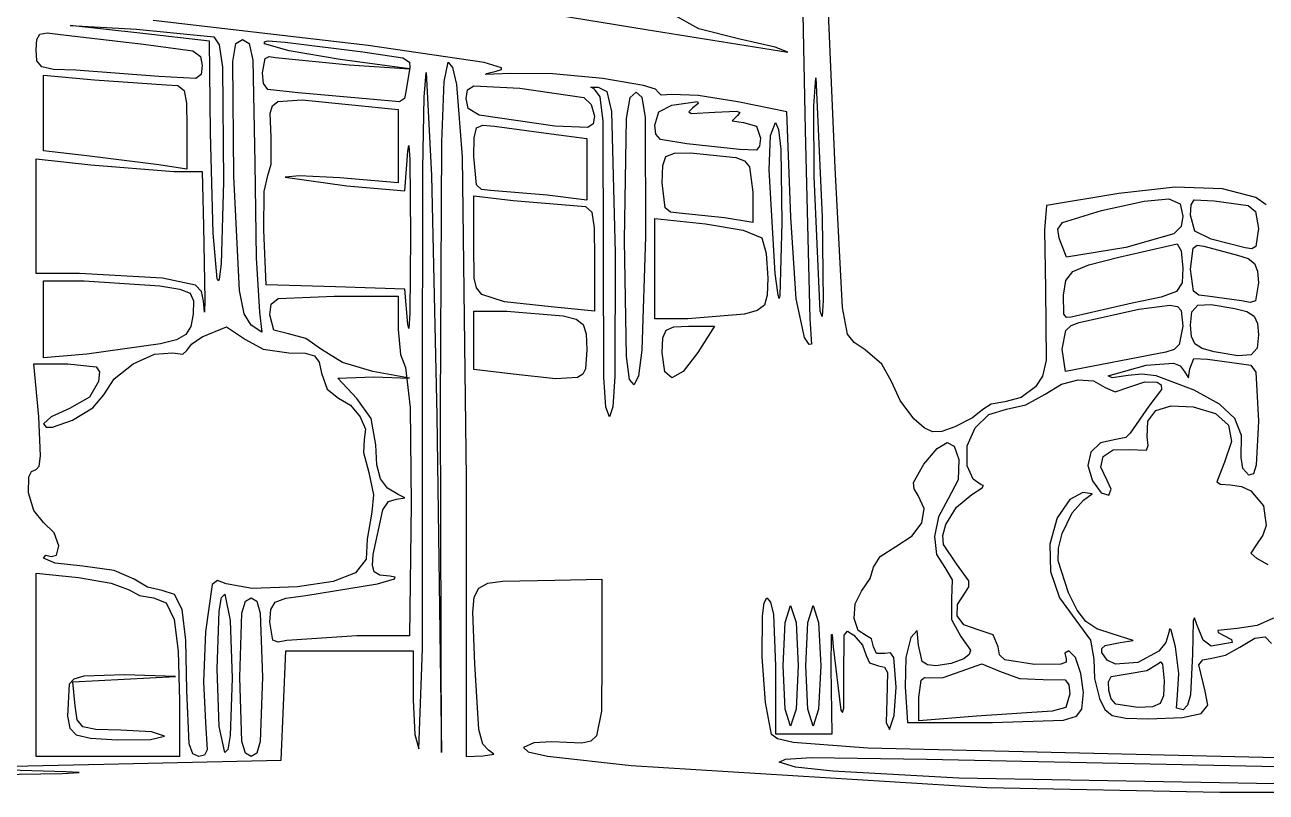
# Model space of a CAD drawing. Extents: x 1 to 276, y 11 to 133.
# Drawn here: x 171.3 to 229.3, y 14.9 to 50.8 of the extents above; entities that cross this region are included whole.
import ezdxf

# ---------------------------------------------------------------- set-up
doc = ezdxf.new("R2010")
doc.units = 0

msp = doc.modelspace()

# ---------------------------------------------------------------- linework, layer by layer
at = {"layer": 'Layer 1'}
for p, q in [((209.169132, 44.097266), (207.831045, 74.965341)), ((207.395011, 64.208214), (207.76825, 45.861156)), ((185.757373, 52.969985), (200.325693, 50.566862)), ((202.784258, 50.597564), (201.564208, 51.279826)), ((176.653583, 50.387651), (173.390387, 50.754187)), ((173.390387, 50.754187), (176.501536, 50.580267)), ((176.501536, 50.580267), (180.117511, 50.212673)), ((187.325118, 49.816856), (177.270945, 50.977143)), ((200.325693, 50.566862), (206.956155, 49.499708)), ((204.71531, 50.105075), (202.784258, 50.597564)), ((171.802886, 49.604483), (171.833997, 50.099784)), ((171.833997, 50.099784), (171.981392, 50.350609)), ((171.981392, 50.350609), (172.326166, 50.407759)), ((172.326166, 50.407759), (172.949414, 50.322034)), ((172.949414, 50.322034), (176.829972, 49.881061)), ((179.91678, 50.021114), (176.653583, 50.387651)), ((179.958055, 45.736273), (179.91678, 50.021114)), ((180.117511, 50.212673), (180.369532, 49.849113)), ((181.147893, 49.907216), (181.453834, 50.094492)), ((181.453834, 50.094492), (181.761241, 49.912403)), ((182.477077, 49.99077), (182.654073, 50.038709)), ((182.487473, 49.893056), (182.477077, 49.99077)), ((182.654073, 50.038709), (183.44456, 49.974547)), ((183.44456, 49.974547), (187.078879, 49.524403)), ((206.362386, 49.741934), (204.71531, 50.105075)), ((171.845666, 49.091996), (171.802886, 49.604483)), ((176.829972, 49.881061), (179.132687, 49.561268)), ((179.132687, 49.561268), (179.487697, 49.300631)), ((180.369532, 49.849113), (180.515488, 48.798562)), ((180.997295, 49.063278), (181.147893, 49.907216)), ((181.761241, 49.912403), (181.93639, 49.127528)), ((183.638588, 49.556902), (182.487473, 49.893056)), ((186.015253, 49.163864), (183.638588, 49.556902)), ((187.078879, 49.524403), (188.944501, 49.232038)), ((192.747977, 49.011287), (187.325118, 49.816856)), ((206.956155, 49.499708), (206.362386, 49.741934)), ((172.071306, 48.812673), (171.845666, 49.091996)), ((172.625757, 48.691571), (172.071306, 48.812673)), ((179.487697, 49.300631), (179.564002, 48.880583)), ((179.564002, 48.880583), (179.517424, 48.461698)), ((180.515488, 48.798562), (180.568714, 43.442157)), ((181.056958, 43.712738), (180.997295, 49.063278)), ((181.93639, 49.127528), (182.033448, 44.317752)), ((182.386226, 48.530627), (182.517239, 49.206462)), ((182.517239, 49.206462), (182.707248, 49.300069)), ((182.707248, 49.300069), (183.003587, 49.258408)), ((183.003587, 49.258408), (186.443173, 48.904925)), ((189.265397, 48.729947), (186.015253, 49.163864)), ((186.443173, 48.904925), (189.265397, 48.729947)), ((188.944501, 49.232038), (189.26839, 49.038429)), ((189.283741, 48.780394), (189.089008, 47.65221)), ((189.26839, 49.038429), (189.283741, 48.780394)), ((190.889355, 48.13588), (191.064565, 49.036158)), ((191.064565, 49.036158), (191.277588, 48.779986)), ((191.277588, 48.779986), (191.456413, 47.98413)), ((193.559482, 48.77734), (192.747977, 49.011287)), ((193.561776, 48.688193), (193.559482, 48.77734)), ((172.155664, 46.658434), (172.155664, 48.432555)), ((172.155664, 48.432555), (174.536915, 48.207835)), ((173.65497, 48.653747), (172.625757, 48.691571)), ((177.535528, 48.370466), (173.65497, 48.653747)), ((174.536915, 48.207835), (177.888306, 47.980293)), ((179.270755, 48.263971), (177.535528, 48.370466)), ((179.517424, 48.461698), (179.270755, 48.263971)), ((182.428879, 48.033348), (182.386226, 48.530627)), ((189.944605, 47.400668), (190.04045, 48.554969)), ((190.04045, 48.554969), (190.295906, 43.735316)), ((193.983097, 48.512283), (192.819944, 48.457029)), ((192.819944, 48.457029), (192.866935, 48.507669)), ((192.866935, 48.507669), (193.322344, 48.612119)), ((193.322344, 48.612119), (193.561776, 48.688193)), ((195.963003, 48.495145), (193.983097, 48.512283)), ((198.302114, 48.271732), (195.963003, 48.495145)), ((200.211211, 47.944404), (198.302114, 48.271732)), ((208.162976, 46.987951), (208.267078, 48.301321)), ((208.267078, 48.301321), (208.562001, 41.804209)), ((177.888306, 47.980293), (178.437411, 47.940126)), ((178.437411, 47.940126), (178.726728, 47.710551)), ((178.726728, 47.710551), (178.839368, 47.122398)), ((182.639609, 47.758881), (182.428879, 48.033348)), ((184.061921, 47.603879), (182.639609, 47.758881)), ((187.413312, 47.307193), (184.061921, 47.603879)), ((189.089008, 47.65221), (189.033705, 47.334677)), ((190.776522, 45.290449), (190.889355, 48.13588)), ((191.456413, 47.98413), (191.718615, 44.609323)), ((191.911232, 47.334004), (191.967594, 47.738111)), ((191.967594, 47.738111), (192.270316, 47.92817)), ((192.270316, 47.92817), (194.416661, 47.822249)), ((194.416661, 47.822249), (197.415274, 47.385863)), ((197.908458, 47.772507), (197.741991, 47.867625)), ((197.741991, 47.867625), (198.084847, 47.864582)), ((198.178614, 47.415766), (197.908458, 47.772507)), ((198.084847, 47.864582), (198.483271, 47.662672)), ((198.483271, 47.662672), (198.705251, 46.733223)), ((199.577489, 47.382213), (199.856498, 47.625046)), ((199.856498, 47.625046), (200.133214, 47.392593)), ((200.757873, 47.773759), (200.211211, 47.944404)), ((200.901074, 47.615521), (200.757873, 47.773759)), ((201.025825, 47.486581), (200.901074, 47.615521)), ((178.839368, 47.122398), (178.858446, 46.006501)), ((182.859642, 46.99077), (183.111361, 47.190379)), ((183.111361, 47.190379), (184.251992, 47.266927)), ((184.251992, 47.266927), (186.567704, 47.045785)), ((186.567704, 47.045785), (188.73623, 46.818948)), ((188.801891, 47.184955), (187.413312, 47.307193)), ((189.033705, 47.334677), (188.801891, 47.184955)), ((189.880906, 44.060048), (189.944605, 47.400668)), ((192.011867, 46.864666), (191.911232, 47.334004)), ((197.415274, 47.385863), (197.763599, 47.05262)), ((197.763599, 47.05262), (197.908458, 46.51697)), ((198.32478, 46.281711), (198.178614, 47.415766)), ((199.4146, 46.401788), (199.577489, 47.382213)), ((200.133214, 47.392593), (200.282433, 46.441696)), ((200.924754, 46.715055), (201.524432, 47.023207)), ((201.535016, 47.515332), (201.025825, 47.486581)), ((201.524432, 47.023207), (202.730757, 47.19867)), ((202.761713, 47.476571), (201.535016, 47.515332)), ((202.765958, 47.107195), (202.494572, 46.885976)), ((202.730757, 47.19867), (202.765958, 47.107195)), ((204.61124, 47.185132), (202.761713, 47.476571)), ((206.904297, 46.713468), (204.61124, 47.185132)), ((172.155664, 44.883961), (172.155664, 46.658434)), ((182.755221, 46.657095), (182.859642, 46.99077)), ((182.792979, 45.508025), (182.755221, 46.657095)), ((188.73623, 46.818948), (188.73623, 45.109739)), ((192.525022, 46.558774), (192.011867, 46.864666)), ((196.056373, 46.042837), (192.525022, 46.558774)), ((197.908458, 46.51697), (197.853226, 46.158923)), ((198.705251, 46.733223), (198.885653, 40.123927)), ((200.282433, 46.441696), (200.297471, 40.86335)), ((200.730682, 46.081995), (200.924754, 46.715055)), ((202.494572, 46.885976), (202.326275, 46.718572)), ((202.326275, 46.718572), (202.42825, 46.633122)), ((202.42825, 46.633122), (203.534562, 46.69089)), ((203.534562, 46.69089), (204.572787, 46.742616)), ((204.592896, 46.548015), (204.353359, 46.290751)), ((204.572787, 46.742616), (204.71219, 46.675858)), ((204.71219, 46.675858), (204.592896, 46.548015)), ((207.087036, 41.789392), (206.904297, 46.713468)), ((208.181177, 43.689278), (208.162976, 46.987951)), ((178.858446, 46.006501), (178.858446, 44.035177)), ((192.283881, 45.504222), (192.397845, 45.957376)), ((192.397845, 45.957376), (192.687426, 46.096867)), ((192.687426, 46.096867), (193.23415, 46.042484)), ((193.23415, 46.042484), (195.879984, 45.677006)), ((197.606833, 45.981189), (196.056373, 46.042837)), ((197.853226, 46.158923), (197.606833, 45.981189)), ((198.336025, 40.031852), (198.32478, 46.281711)), ((199.31957, 40.716594), (199.4146, 46.401788)), ((200.782932, 45.668953), (200.730682, 46.081995)), ((204.353359, 46.290751), (204.875823, 46.219226)), ((204.875823, 46.219226), (205.485292, 46.044865)), ((205.485292, 46.044865), (205.669574, 45.480509)), ((206.149258, 45.603529), (206.37513, 46.213934)), ((206.37513, 46.213934), (206.519455, 45.893744)), ((206.519455, 45.893744), (206.619826, 44.970568)), ((207.76825, 45.861156), (207.979564, 37.041706)), ((180.076737, 41.04771), (179.958055, 45.736273)), ((182.797212, 44.262278), (182.792979, 45.508025)), ((190.719195, 32.896565), (190.776522, 45.290449)), ((192.26401, 44.617614), (192.283881, 45.504222)), ((195.879984, 45.677006), (197.55568, 45.464986)), ((197.55568, 45.464986), (197.55568, 44.026358)), ((200.994957, 45.419257), (200.782932, 45.668953)), ((202.229988, 45.218747), (200.994957, 45.419257)), ((205.669574, 45.480509), (205.632042, 45.114711)), ((206.07152, 43.998224), (206.149258, 45.603529)), ((174.184137, 44.656772), (172.155664, 44.883961)), ((188.73623, 45.109739), (188.73623, 43.400882)), ((189.051261, 43.012826), (189.181083, 44.877964)), ((189.181083, 44.877964), (189.231762, 45.142883)), ((189.231762, 45.142883), (189.273511, 44.485366)), ((201.253984, 44.620259), (201.64737, 44.776606)), ((201.64737, 44.776606), (202.406377, 44.797883)), ((204.699434, 44.945344), (202.229988, 45.218747)), ((202.406377, 44.797883), (204.523045, 44.580572)), ((205.488643, 44.920562), (204.699434, 44.945344)), ((205.632042, 45.114711), (205.488643, 44.920562)), ((206.619826, 44.970568), (206.674286, 41.539626)), ((171.802886, 41.83984), (171.802886, 44.521658)), ((171.802886, 44.521658), (174.360526, 44.230969)), ((177.535528, 44.23238), (174.184137, 44.656772)), ((174.360526, 44.230969), (178.241084, 43.930402)), ((178.858446, 44.035177), (177.535528, 44.23238)), ((182.033448, 44.317752), (182.098403, 39.888183)), ((182.635287, 43.744135), (182.797212, 44.262278)), ((189.273511, 44.485366), (189.313022, 40.922264)), ((191.718615, 44.609323), (191.911232, 29.57904)), ((192.396699, 43.302413), (192.26401, 44.617614)), ((201.08346, 43.39171), (201.106065, 44.201181)), ((201.106065, 44.201181), (201.253984, 44.620259)), ((204.523045, 44.580572), (204.92389, 44.416365)), ((204.92389, 44.416365), (205.165983, 44.138982)), ((205.165983, 44.138982), (205.316796, 42.951796)), ((178.241084, 43.930402), (179.564002, 43.920877)), ((179.564002, 43.920877), (179.630324, 41.363237)), ((181.317573, 38.366123), (181.056958, 43.712738)), ((182.468115, 42.993071), (182.635287, 43.744135)), ((184.123173, 43.725658), (183.44456, 43.66476)), ((183.44456, 43.66476), (186.335928, 43.249893)), ((186.0022, 43.621721), (184.123173, 43.725658)), ((188.73623, 43.400882), (186.0022, 43.621721)), ((189.872175, 32.877514), (189.880906, 44.060048)), ((190.295906, 43.735316), (190.534692, 32.522267)), ((197.55568, 44.026358), (197.55568, 42.587729)), ((206.36243, 39.158374), (206.07152, 43.998224)), ((208.468867, 37.394484), (208.181177, 43.689278)), ((209.511326, 37.570873), (209.169132, 44.097266)), ((180.568714, 43.442157), (180.458564, 39.61338)), ((182.458898, 41.186848), (182.468115, 42.993071)), ((186.335928, 43.249893), (189.051261, 43.012826)), ((192.636527, 43.087114), (192.396699, 43.302413)), ((193.057761, 43.035757), (192.636527, 43.087114)), ((195.703595, 42.810332), (193.057761, 43.035757)), ((201.221573, 42.225426), (201.08346, 43.39171)), ((205.316796, 42.951796), (205.316796, 41.535392)), ((225.067072, 43.193146), (222.426529, 42.895351)), ((227.272376, 43.120027), (225.067072, 43.193146)), ((228.838049, 42.702619), (227.272376, 43.120027)), ((192.26401, 40.448836), (192.26401, 42.784579)), ((192.26401, 42.784579), (194.116095, 42.561976)), ((194.116095, 42.561976), (196.938318, 42.336551)), ((197.55568, 42.587729), (195.703595, 42.810332)), ((222.426529, 42.895351), (219.04868, 42.334434)), ((221.617962, 42.098073), (223.608842, 42.529824)), ((223.608842, 42.529824), (224.762449, 42.639014)), ((224.762449, 42.639014), (225.295606, 42.410265)), ((225.295606, 42.410265), (225.425142, 41.828198)), ((225.809383, 42.359096), (225.953692, 42.597695)), ((225.953692, 42.597695), (226.880351, 42.553862)), ((226.880351, 42.553862), (228.467852, 42.333376)), ((229.317152, 42.373126), (228.838049, 42.702619)), ((171.802886, 39.158374), (171.802886, 41.83984)), ((196.938318, 42.336551), (197.497394, 42.294493)), ((197.497394, 42.294493), (197.785603, 42.020462)), ((197.785603, 42.020462), (197.892704, 41.285526)), ((201.462079, 42.026757), (201.221573, 42.225426)), ((201.87721, 41.976717), (201.462079, 42.026757)), ((203.993878, 41.754115), (201.87721, 41.976717)), ((207.340551, 37.972202), (207.087036, 41.789392)), ((208.562001, 41.804209), (208.60354, 37.889476)), ((219.04868, 42.334434), (218.952636, 41.190772)), ((219.786868, 41.53429), (221.617962, 42.098073)), ((225.425142, 41.828198), (225.349769, 41.348034)), ((225.77792, 41.886406), (225.809383, 42.359096)), ((225.985442, 41.139178), (225.77792, 41.886406)), ((228.467852, 42.333376), (228.825216, 42.048508)), ((228.825216, 42.048508), (228.952922, 41.251406)), ((179.630324, 41.363237), (179.696294, 37.923651)), ((197.892704, 41.285526), (197.908458, 39.860755)), ((200.730682, 39.383446), (200.730682, 41.725187)), ((200.730682, 41.725187), (203.102056, 41.482123)), ((203.102056, 41.482123), (204.856112, 41.186407)), ((205.316796, 41.535392), (203.993878, 41.754115)), ((206.674286, 41.539626), (206.583842, 38.111153)), ((219.568498, 41.235117), (219.786868, 41.53429)), ((219.633233, 40.8062), (219.568498, 41.235117)), ((225.349769, 41.348034), (225.002073, 41.012399)), ((228.952922, 41.251406), (228.829317, 40.422422)), ((180.269073, 38.910988), (180.076737, 41.04771)), ((182.562615, 38.629207), (182.458898, 41.186848)), ((189.313022, 40.922264), (189.275451, 37.299719)), ((199.411469, 35.279095), (199.31957, 40.716594)), ((200.297471, 40.86335), (200.125183, 35.564933)), ((204.856112, 41.186407), (205.742599, 40.816078)), ((205.742599, 40.816078), (205.934069, 40.089973)), ((218.952636, 41.190772), (219.006346, 38.44294)), ((219.981777, 39.912613), (219.633233, 40.8062)), ((225.002073, 41.012399), (222.760257, 40.377575)), ((226.748059, 40.767394), (225.985442, 41.139178)), ((228.33556, 40.352528), (226.748059, 40.767394)), ((192.29258, 38.943317), (192.26401, 40.448836)), ((198.885653, 40.123927), (198.865986, 34.334355)), ((205.934069, 40.089973), (206.01706, 38.937888)), ((222.760257, 40.377575), (219.981777, 39.912613)), ((222.426529, 39.920374), (225.160558, 40.540558)), ((225.160558, 40.540558), (225.347487, 40.217325)), ((225.347487, 40.217325), (225.425142, 39.399321)), ((225.77792, 39.358399), (225.896498, 40.340004)), ((225.896498, 40.340004), (226.084953, 40.474512)), ((226.084953, 40.474512), (226.395281, 40.433666)), ((226.395281, 40.433666), (227.982782, 40.0188)), ((228.640234, 40.309373), (228.33556, 40.352528)), ((228.829317, 40.422422), (228.640234, 40.309373)), ((180.458564, 39.61338), (180.368955, 38.889341)), ((182.098403, 39.888183), (182.25464, 37.350387)), ((197.908458, 39.860755), (197.908458, 37.388487)), ((198.350665, 34.311072), (198.336025, 40.031852)), ((220.272687, 39.248376), (221.021706, 39.561671)), ((221.021706, 39.561671), (222.426529, 39.920374)), ((227.982782, 40.0188), (228.468486, 39.859052)), ((228.468486, 39.859052), (228.764847, 39.626643)), ((228.764847, 39.626643), (228.912711, 39.267167)), ((173.831359, 39.155199), (171.802886, 39.158374)), ((177.711917, 38.929774), (173.831359, 39.155199)), ((179.257438, 38.602616), (177.711917, 38.929774)), ((180.319701, 38.809198), (180.269073, 38.910988)), ((180.368955, 38.889341), (180.319701, 38.809198)), ((192.402327, 38.48581), (192.29258, 38.943317)), ((200.730682, 37.041706), (200.730682, 39.383446)), ((206.01706, 38.937888), (205.991434, 38.135516)), ((206.497825, 38.138901), (206.36243, 39.158374)), ((219.95474, 38.825346), (220.272687, 39.248376)), ((225.425142, 39.399321), (225.385951, 38.718289)), ((225.922118, 38.327758), (225.77792, 39.358399)), ((228.912711, 39.267167), (228.952922, 38.726221)), ((172.155664, 37.010309), (172.155664, 38.805596)), ((172.155664, 38.805596), (174.046554, 38.805596)), ((174.046554, 38.805596), (177.593031, 38.57876)), ((177.593031, 38.57876), (178.523544, 38.428471)), ((178.523544, 38.428471), (179.005158, 38.232376)), ((179.534071, 38.319727), (179.257438, 38.602616)), ((179.630324, 37.874615), (179.534071, 38.319727)), ((181.531423, 37.276711), (181.317573, 38.366123)), ((185.807114, 38.52796), (182.562615, 38.629207)), ((189.051261, 38.426712), (185.807114, 38.52796)), ((189.182847, 36.76407), (189.051261, 38.426712)), ((192.641527, 38.173109), (192.402327, 38.48581)), ((219.006346, 38.44294), (219.029189, 35.108747)), ((219.843136, 38.137434), (219.95474, 38.825346)), ((225.122194, 38.318806), (224.414598, 38.050094)), ((225.385951, 38.718289), (225.122194, 38.318806)), ((226.163385, 38.14406), (225.922118, 38.327758)), ((228.952922, 38.726221), (228.816397, 37.883963)), ((179.005158, 38.232376), (179.167882, 37.879714)), ((179.167882, 37.879714), (179.141727, 37.259723)), ((179.68474, 37.340597), (179.630324, 37.874615)), ((179.696294, 37.923651), (179.68474, 37.340597)), ((182.790818, 37.723653), (183.12706, 37.98596)), ((183.12706, 37.98596), (185.737617, 38.10004)), ((185.737617, 38.10004), (188.73623, 38.10004)), ((188.73623, 38.10004), (188.73623, 36.533353)), ((193.705709, 37.826036), (192.641527, 38.173109)), ((195.879984, 37.589923), (193.705709, 37.826036)), ((205.991434, 38.135516), (205.853592, 37.670621)), ((206.545966, 37.993111), (206.497825, 38.138901)), ((206.583842, 38.111153), (206.545966, 37.993111)), ((207.723448, 36.159761), (207.340551, 37.972202)), ((208.60354, 37.889476), (208.556742, 37.142165)), ((219.859849, 37.25377), (219.843136, 38.137434)), ((223.04389, 37.761373), (220.195914, 37.11967)), ((224.414598, 38.050094), (223.04389, 37.761373)), ((226.57167, 38.095101), (226.163385, 38.14406)), ((228.159171, 37.87779), (226.57167, 38.095101)), ((228.576089, 37.801204), (228.159171, 37.87779)), ((228.816397, 37.883963), (228.576089, 37.801204)), ((179.141727, 37.259723), (179.039327, 36.674188)), ((181.858117, 36.745372), (181.531423, 37.276711)), ((182.25464, 37.350387), (182.35377, 36.418568)), ((182.739004, 37.218095), (182.790818, 37.723653)), ((182.91407, 36.513994), (182.739004, 37.218095)), ((189.275451, 37.299719), (189.233945, 36.577819)), ((192.26401, 36.032408), (192.26401, 37.394484)), ((192.26401, 37.394484), (193.807414, 37.394484)), ((193.807414, 37.394484), (196.453249, 37.173998)), ((197.908458, 37.388487), (195.879984, 37.589923)), ((196.453249, 37.173998), (197.050408, 37.016587)), ((204.919921, 37.262192), (202.274086, 37.041706)), ((205.523199, 37.420435), (204.919921, 37.262192)), ((205.853592, 37.670621), (205.523199, 37.420435)), ((208.556742, 37.142165), (208.468867, 37.394484)), ((209.739265, 36.320407), (209.511326, 37.570873)), ((219.984671, 37.102433), (219.859849, 37.25377)), ((220.574444, 36.860025), (223.369824, 37.489183)), ((223.369824, 37.489183), (224.810867, 37.681645)), ((224.810867, 37.681645), (225.163762, 37.609362)), ((225.163762, 37.609362), (225.346373, 37.422199)), ((225.346373, 37.422199), (225.425142, 36.695631)), ((225.77792, 36.733025), (225.84126, 37.364702)), ((225.84126, 37.364702), (226.119541, 37.673752)), ((226.119541, 37.673752), (226.745155, 37.710876)), ((226.745155, 37.710876), (227.850491, 37.526776)), ((227.850491, 37.526776), (228.414164, 37.375621)), ((228.414164, 37.375621), (228.749634, 37.159975)), ((228.749634, 37.159975), (228.91114, 36.819048)), ((172.155664, 35.215022), (172.155664, 37.010309)), ((179.039327, 36.674188), (178.812805, 36.302372)), ((179.563032, 36.201962), (180.71053, 36.664939)), ((180.71053, 36.664939), (181.592475, 36.071567)), ((182.35377, 36.418568), (181.858117, 36.745372)), ((189.233945, 36.577819), (189.182847, 36.76407)), ((197.050408, 37.016587), (197.382157, 36.773021)), ((197.382157, 36.773021), (197.52506, 36.333069)), ((202.274086, 37.041706), (200.730682, 37.041706)), ((201.258658, 36.511304), (201.62326, 36.660904)), ((201.62326, 36.660904), (202.301955, 36.688928)), ((202.301955, 36.688928), (203.52045, 36.688928)), ((203.52045, 36.688928), (202.742928, 35.469022)), ((207.979564, 37.041706), (208.064628, 35.850375)), ((219.950953, 36.489608), (220.195478, 36.720259)), ((220.195914, 37.11967), (219.984671, 37.102433)), ((220.195478, 36.720259), (220.574444, 36.860025)), ((225.425142, 36.695631), (225.256338, 35.832118)), ((225.819702, 36.20603), (225.77792, 36.733025)), ((228.91114, 36.819048), (228.952922, 36.292053)), ((178.371243, 36.060862), (177.623723, 35.86625)), ((178.812805, 36.302372), (178.371243, 36.060862)), ((179.064788, 35.846334), (179.563032, 36.201962)), ((181.592475, 36.071567), (182.42243, 35.619614)), ((183.607191, 36.33615), (182.91407, 36.513994)), ((184.419991, 36.12197), (183.607191, 36.33615)), ((185.154475, 35.606958), (184.419991, 36.12197)), ((188.73623, 36.533353), (188.835713, 35.365349)), ((192.26401, 34.670685), (192.26401, 36.032408)), ((197.52506, 36.333069), (197.55568, 35.586497)), ((201.08346, 35.454205), (201.111081, 36.141835)), ((201.111081, 36.141835), (201.258658, 36.511304)), ((207.95471, 35.843044), (207.723448, 36.159761)), ((210.053012, 35.932522), (209.739265, 36.320407)), ((219.780694, 35.623891), (219.950953, 36.489608)), ((225.981208, 35.865103), (225.819702, 36.20603)), ((228.952922, 36.292053), (228.889582, 35.660376)), ((177.623723, 35.86625), (174.184137, 35.389999)), ((177.34262, 35.391675), (178.184287, 35.444327)), ((178.184287, 35.444327), (178.660405, 35.387927)), ((178.660405, 35.387927), (178.858446, 35.552983)), ((178.858446, 35.552983), (179.064788, 35.846334)), ((182.42243, 35.619614), (183.620949, 35.454205)), ((183.620949, 35.454205), (184.380921, 35.426016)), ((184.380921, 35.426016), (184.821012, 35.2996)), ((186.135286, 35.00018), (185.154475, 35.606958)), ((197.55568, 35.586497), (197.496727, 34.70362)), ((200.125183, 35.564933), (199.972678, 34.3732)), ((201.200026, 34.564642), (201.08346, 35.454205)), ((202.742928, 35.469022), (202.055457, 34.572249)), ((208.064628, 35.850375), (207.95471, 35.843044)), ((210.561194, 35.587202), (210.053012, 35.932522)), ((211.339466, 34.914234), (210.561194, 35.587202)), ((219.939797, 34.57226), (219.780694, 35.623891)), ((224.631391, 35.477136), (219.939797, 34.57226)), ((225.011995, 35.608193), (224.631391, 35.477136)), ((225.256338, 35.832118), (225.011995, 35.608193)), ((226.316678, 35.649457), (225.981208, 35.865103)), ((226.880351, 35.498302), (226.316678, 35.649457)), ((227.985687, 35.314202), (226.880351, 35.498302)), ((228.889582, 35.660376), (228.611301, 35.351326)), ((171.930944, 32.455592), (171.701639, 34.925038)), ((171.701639, 34.925038), (173.290904, 34.925038)), ((174.184137, 35.389999), (172.155664, 35.215022)), ((173.290904, 34.925038), (174.614218, 34.799978)), ((175.449866, 34.235842), (176.335157, 34.930241)), ((176.335157, 34.930241), (177.34262, 35.391675)), ((184.821012, 35.2996), (185.041366, 35.012185)), ((185.041366, 35.012185), (185.142128, 34.500999)), ((187.549485, 34.569085), (186.135286, 35.00018)), ((188.835713, 35.365349), (189.074897, 34.757468)), ((199.54698, 34.20789), (199.411469, 35.279095)), ((211.797328, 34.100243), (211.339466, 34.914234)), ((219.029189, 35.108747), (218.860892, 34.353042)), ((221.936873, 34.364827), (223.700763, 34.863302)), ((223.700763, 34.863302), (224.98708, 34.970899)), ((224.98708, 34.970899), (225.302452, 34.846137)), ((225.302452, 34.846137), (225.488642, 34.588488)), ((225.753226, 34.70173), (225.94033, 35.176128)), ((225.94033, 35.176128), (226.57167, 35.147288)), ((226.57167, 35.147288), (228.159171, 34.929977)), ((228.611301, 35.351326), (227.985687, 35.314202)), ((228.159171, 34.929977), (228.600794, 34.866124)), ((228.600794, 34.866124), (228.838357, 34.539804)), ((174.614218, 34.799978), (174.767825, 34.553265)), ((174.767825, 34.553265), (174.72283, 34.103418)), ((185.142128, 34.500999), (185.410327, 33.75064)), ((185.914006, 34.262521), (187.589701, 34.330254)), ((186.795951, 33.306493), (185.914006, 34.262521)), ((189.265397, 34.260051), (187.549485, 34.569085)), ((187.589701, 34.330254), (189.265397, 34.260051)), ((189.074897, 34.757468), (189.298735, 32.890347)), ((194.116095, 34.448082), (192.26401, 34.670685)), ((196.088978, 34.237766), (194.116095, 34.448082)), ((197.111841, 34.288494), (196.088978, 34.237766)), ((197.364529, 34.444048), (197.111841, 34.288494)), ((197.496727, 34.70362), (197.364529, 34.444048)), ((198.448341, 32.914639), (198.350665, 34.311072)), ((198.865986, 34.334355), (198.767186, 32.920493)), ((199.972678, 34.3732), (199.760542, 33.954546)), ((201.53259, 34.270723), (201.200026, 34.564642)), ((202.055457, 34.572249), (201.53259, 34.270723)), ((218.860892, 34.353042), (218.537152, 33.856826)), ((222.120097, 34.275926), (221.936873, 34.364827)), ((222.863974, 34.38176), (222.120097, 34.275926)), ((223.503478, 34.451919), (222.863974, 34.38176)), ((224.180056, 34.374175), (223.503478, 34.451919)), ((225.946195, 33.709365), (224.180056, 34.374175)), ((225.488642, 34.588488), (225.68655, 34.277073)), ((225.68655, 34.277073), (225.753226, 34.70173)), ((228.838357, 34.539804), (228.952922, 32.249922)), ((174.72283, 34.103418), (174.3032, 33.378151)), ((174.974713, 33.484293), (175.449866, 34.235842)), ((185.410327, 33.75064), (185.936231, 33.330481)), ((199.760542, 33.954546), (199.54698, 34.20789)), ((212.200244, 33.2138), (211.797328, 34.100243)), ((218.537152, 33.856826), (217.855452, 33.365451)), ((218.97883, 33.513926), (219.750857, 33.975729)), ((219.750857, 33.975729), (220.530656, 34.189187)), ((220.530656, 34.189187), (221.237099, 34.145007)), ((221.237099, 34.145007), (221.789059, 33.833896)), ((221.789059, 33.833896), (222.26262, 33.631048)), ((222.26262, 33.631048), (222.945465, 33.86106)), ((222.945465, 33.86106), (223.635852, 34.096671)), ((223.635852, 34.096671), (224.212997, 34.08331)), ((224.421312, 33.733883), (223.832702, 32.946306)), ((224.212997, 34.08331), (224.411049, 33.946333)), ((224.411049, 33.946333), (224.421312, 33.733883)), ((227.134616, 33.0508), (225.946195, 33.709365)), ((174.3032, 33.378151), (173.360754, 32.845764)), ((174.460864, 32.877608), (174.974713, 33.484293)), ((185.936231, 33.330481), (186.501982, 32.993149)), ((187.477959, 32.369999), (186.795951, 33.306493)), ((212.846842, 32.365986), (212.200244, 33.2138)), ((217.100992, 33.161148), (216.465595, 33.054565)), ((217.855452, 33.365451), (217.100992, 33.161148)), ((218.079113, 33.015627), (218.97883, 33.513926)), ((173.360754, 32.845764), (172.509633, 32.453211)), ((173.499969, 32.293711), (174.460864, 32.877608)), ((186.501982, 32.993149), (186.953863, 32.456915)), ((189.298735, 32.890347), (189.340539, 28.386651)), ((189.864282, 21.616797), (189.872175, 32.877514)), ((190.534692, 32.522267), (190.761881, 16.756971)), ((190.761881, 16.756971), (190.719195, 32.896565)), ((198.607664, 32.455592), (198.448341, 32.914639)), ((198.767186, 32.920493), (198.607664, 32.455592)), ((216.070175, 32.798492), (215.591896, 32.411539)), ((215.704829, 31.948253), (216.354023, 32.568431)), ((216.465595, 33.054565), (216.070175, 32.798492)), ((216.354023, 32.568431), (217.175428, 32.80837)), ((217.175428, 32.80837), (218.079113, 33.015627)), ((223.832702, 32.946306), (222.955696, 31.69853)), ((223.781241, 32.256895), (224.163167, 32.744032)), ((224.163167, 32.744032), (224.878072, 32.971943)), ((224.878072, 32.971943), (225.901745, 32.924787)), ((225.901745, 32.924787), (226.953939, 32.60533)), ((226.953939, 32.60533), (227.550718, 32.065111)), ((227.849168, 32.376261), (227.134616, 33.0508)), ((172.007982, 30.630451), (171.930944, 32.455592)), ((172.509633, 32.453211), (172.155664, 32.121511)), ((172.155664, 32.121511), (172.269662, 31.967672)), ((172.269662, 31.967672), (172.571683, 31.964409)), ((172.571683, 31.964409), (173.499969, 32.293711)), ((186.953863, 32.456915), (187.198642, 31.871866)), ((187.683188, 31.149608), (187.477959, 32.369999)), ((213.319741, 31.937306), (212.846842, 32.365986)), ((213.709826, 31.748801), (213.319741, 31.937306)), ((214.75643, 31.990983), (214.145815, 31.775138)), ((215.591896, 32.411539), (214.75643, 31.990983)), ((215.331794, 31.097292), (215.704829, 31.948253)), ((223.756502, 31.526375), (223.781241, 32.256895)), ((227.550718, 32.065111), (227.68937, 31.309058)), ((228.164331, 31.579286), (227.849168, 32.376261)), ((228.952922, 32.249922), (228.855335, 30.20112)), ((187.143085, 31.388086), (187.117552, 30.793523)), ((187.198642, 31.871866), (187.143085, 31.388086)), ((214.145815, 31.775138), (213.709826, 31.748801)), ((222.293179, 31.397258), (221.575237, 31.236121)), ((222.761095, 31.485717), (222.293179, 31.397258)), ((222.955696, 31.69853), (222.761095, 31.485717)), ((223.806304, 31.109375), (223.756502, 31.526375)), ((228.154585, 30.553413), (228.164331, 31.579286)), ((187.117552, 30.793523), (187.357926, 29.85209)), ((187.737543, 30.209515), (187.683188, 31.149608)), ((213.307218, 30.244732), (213.938012, 30.981674)), ((213.938012, 30.981674), (214.403078, 31.260027)), ((214.403078, 31.260027), (214.728378, 31.083032)), ((214.728378, 31.083032), (214.939874, 30.45393)), ((215.338866, 30.165004), (215.331794, 31.097292)), ((221.122176, 30.80587), (220.979274, 30.186243)), ((221.575237, 31.236121), (221.122176, 30.80587)), ((221.702805, 30.608402), (222.168527, 30.918941)), ((222.168527, 30.918941), (222.908424, 30.930533)), ((222.908424, 30.930533), (223.717035, 30.896005)), ((223.717035, 30.896005), (223.806304, 31.109375)), ((227.68937, 31.309058), (227.367185, 30.342099)), ((171.941114, 30.15059), (172.007982, 30.630451)), ((187.911391, 29.55342), (187.737543, 30.209515)), ((212.832996, 29.391759), (213.307218, 30.244732)), ((214.939874, 30.45393), (214.910594, 29.510998)), ((220.979274, 30.186243), (221.191806, 29.456979)), ((221.581571, 30.097244), (221.702805, 30.608402)), ((227.367185, 30.342099), (227.00303, 29.423862)), ((228.225185, 30.036152), (228.154585, 30.553413)), ((228.855335, 30.20112), (228.719113, 29.795497)), ((171.448035, 28.89959), (171.468623, 29.655858)), ((171.468623, 29.655858), (171.594352, 29.896243)), ((171.594352, 29.896243), (171.805355, 29.986146)), ((171.805355, 29.986146), (171.941114, 30.15059)), ((187.357926, 29.85209), (187.585777, 28.812409)), ((215.623161, 29.538779), (215.338866, 30.165004)), ((221.875137, 29.48379), (221.581571, 30.097244)), ((228.511949, 29.730029), (228.225185, 30.036152)), ((228.719113, 29.795497), (228.511949, 29.730029)), ((188.234398, 29.116069), (187.911391, 29.55342)), ((188.73623, 28.832209), (188.234398, 29.116069)), ((191.911232, 29.57904), (191.911232, 16.580582)), ((212.860535, 29.087494), (212.832996, 29.391759)), ((213.050395, 28.784584), (212.860535, 29.087494)), ((214.910594, 29.510998), (214.454805, 28.627598)), ((215.553355, 28.826917), (216.044334, 29.141463)), ((215.995033, 29.275298), (215.623161, 29.538779)), ((216.094495, 29.238328), (215.995033, 29.275298)), ((216.044334, 29.141463), (216.094495, 29.238328)), ((221.191806, 29.456979), (221.609054, 28.908674)), ((222.07256, 29.077258), (221.875137, 29.48379)), ((221.967565, 28.794815), (222.07256, 29.077258)), ((227.00303, 29.423862), (227.184126, 29.301145)), ((227.184126, 29.301145), (227.638471, 29.28059)), ((227.638471, 29.28059), (228.164051, 29.204996)), ((228.164051, 29.204996), (228.607255, 28.996449)), ((171.693685, 28.069239), (171.448035, 28.89959)), ((187.585777, 28.812409), (187.502213, 28.002123)), ((188.018371, 28.111043), (188.28544, 28.491712)), ((188.28544, 28.491712), (188.654738, 28.602903)), ((188.654738, 28.602903), (189.038649, 28.665301)), ((189.038649, 28.665301), (188.73623, 28.832209)), ((213.323401, 28.163634), (213.050395, 28.784584)), ((214.454805, 28.627598), (213.992472, 27.781278)), ((214.835672, 28.232575), (215.553355, 28.826917)), ((220.136867, 28.590909), (219.552094, 27.732247)), ((220.745189, 28.917229), (220.136867, 28.590909)), ((220.241907, 27.960274), (220.777292, 28.561628)), ((221.180605, 28.854787), (220.745189, 28.917229)), ((220.777292, 28.561628), (221.180605, 28.854787)), ((221.609054, 28.908674), (221.967565, 28.794815)), ((228.607255, 28.996449), (229.198544, 28.289901)), ((172.155664, 27.5167), (171.693685, 28.069239)), ((187.502213, 28.002123), (187.290899, 26.736708)), ((187.57171, 26.017394), (188.018371, 28.111043)), ((189.340539, 28.386651), (189.267514, 22.22503)), ((213.215407, 27.502633), (213.323401, 28.163634)), ((214.340504, 27.426036), (214.835672, 28.232575)), ((219.784575, 26.998822), (220.241907, 27.960274)), ((229.198544, 28.289901), (229.316361, 27.379756)), ((172.653963, 27.040273), (172.155664, 27.5167)), ((212.763058, 26.88509), (213.215407, 27.502633)), ((213.992472, 27.781278), (213.807325, 26.863487)), ((214.202579, 26.905363), (214.340504, 27.426036)), ((219.552094, 27.732247), (219.197221, 26.500914)), ((229.316361, 27.379756), (229.167724, 26.916713)), ((172.86122, 26.425205), (172.653963, 27.040273)), ((187.290899, 26.736708), (187.236328, 25.806388)), ((212.002997, 26.394513), (212.763058, 26.88509)), ((213.807325, 26.863487), (213.90667, 26.023947)), ((214.224529, 26.4809), (214.202579, 26.905363)), ((219.605104, 26.31704), (219.784575, 26.998822)), ((229.167724, 26.916713), (228.864727, 26.484824)), ((172.757591, 25.984982), (172.86122, 26.425205)), ((211.267279, 25.920997), (212.002997, 26.394513)), ((214.841449, 25.576774), (214.224529, 26.4809)), ((219.197221, 26.500914), (219.237239, 25.221129)), ((219.583623, 25.71837), (219.605104, 26.31704)), ((228.864727, 26.484824), (228.601335, 26.078115)), ((172.155664, 25.850177), (172.259293, 25.995918)), ((172.69246, 25.617431), (172.155664, 25.850177)), ((172.259293, 25.995918), (172.508442, 25.929199)), ((172.508442, 25.929199), (172.757591, 25.984982)), ((173.983054, 25.474115), (172.69246, 25.617431)), ((187.236328, 25.806388), (186.738448, 25.169492)), ((187.525838, 25.509619), (187.57171, 26.017394)), ((210.961244, 25.430018), (211.267279, 25.920997)), ((213.90667, 26.023947), (214.297818, 25.412379)), ((215.414405, 24.784743), (214.841449, 25.576774)), ((220.071383, 24.22387), (219.583623, 25.71837)), ((228.601335, 26.078115), (228.871078, 25.853705)), ((228.871078, 25.853705), (229.396799, 25.557299)), ((171.802886, 20.863307), (171.802886, 25.146032)), ((171.802886, 25.146032), (173.793259, 24.940362)), ((175.448626, 25.264742), (173.983054, 25.474115)), ((176.392175, 24.868043), (175.448626, 25.264742)), ((186.738448, 25.169492), (185.700024, 24.759872)), ((187.610339, 25.209311), (187.525838, 25.509619)), ((187.868672, 25.059485), (187.610339, 25.209311)), ((188.344294, 25.003157), (187.868672, 25.059485)), ((188.594912, 24.961647), (188.344294, 25.003157)), ((188.555299, 24.88222), (188.594912, 24.961647)), ((210.796408, 24.892296), (210.961244, 25.430018)), ((214.297818, 25.412379), (214.63062, 24.832412)), ((219.237239, 25.221129), (219.652702, 23.999487)), ((173.793259, 24.940362), (175.308838, 24.685789)), ((175.308838, 24.685789), (176.156872, 24.362159)), ((177.015842, 24.496259), (176.392175, 24.868043)), ((177.698512, 24.341698), (177.015842, 24.496259)), ((180.04378, 24.610868), (179.729102, 22.403536)), ((180.289292, 24.811775), (180.04378, 24.610868)), ((180.698183, 24.653907), (180.289292, 24.811775)), ((181.907109, 24.43051), (180.698183, 24.653907)), ((184.023821, 24.511384), (181.907109, 24.43051)), ((185.700024, 24.759872), (184.023821, 24.511384)), ((184.414699, 24.108512), (187.761945, 24.645263)), ((187.761945, 24.645263), (188.555299, 24.88222)), ((192.291708, 24.019902), (192.503679, 24.450971)), ((192.503679, 24.450971), (192.925514, 24.683569)), ((192.925514, 24.683569), (193.617724, 24.781072)), ((193.617724, 24.781072), (196.055315, 24.824298)), ((196.055315, 24.824298), (198.259119, 24.870865)), ((198.259119, 24.870865), (198.260178, 21.078502)), ((210.400327, 24.30642), (210.796408, 24.892296)), ((214.63062, 24.832412), (214.604382, 23.948703)), ((215.260549, 24.266556), (215.422127, 24.510717)), ((215.422127, 24.510717), (215.414405, 24.784743)), ((176.156872, 24.362159), (176.645911, 24.098546)), ((176.645911, 24.098546), (177.297403, 23.98892)), ((177.297403, 23.98892), (177.882227, 23.762955)), ((178.275806, 24.151137), (177.698512, 24.341698)), ((178.627244, 23.44401), (178.275806, 24.151137)), ((180.361016, 23.367061), (180.471667, 24.014298)), ((180.471667, 24.014298), (180.622336, 24.165309)), ((180.622336, 24.165309), (180.873338, 22.941346)), ((181.428698, 23.283408), (181.590127, 23.840108)), ((181.590127, 23.840108), (181.857059, 23.98892)), ((181.857059, 23.98892), (182.123991, 23.840108)), ((182.123991, 23.840108), (182.28542, 23.283408)), ((182.981407, 23.79379), (183.482996, 23.979643)), ((183.482996, 23.979643), (184.414699, 24.108512)), ((192.22909, 23.326987), (192.291708, 24.019902)), ((205.840668, 23.763452), (205.969788, 23.98892)), ((205.969788, 23.98892), (206.149209, 23.79589)), ((210.104804, 23.714503), (210.400327, 24.30642)), ((214.604382, 23.948703), (214.598914, 22.98681)), ((214.879533, 23.688193), (215.260549, 24.266556)), ((219.652702, 23.999487), (220.424161, 22.94258)), ((220.474509, 23.41796), (220.071383, 24.22387)), ((177.882227, 23.762955), (178.253564, 22.985796)), ((178.803065, 22.01715), (178.627244, 23.44401)), ((180.269558, 20.679157), (180.361016, 23.367061)), ((181.327892, 20.284751), (181.428698, 23.283408)), ((182.28542, 23.283408), (182.386226, 20.284751)), ((182.739004, 22.855444), (182.777539, 23.45203)), ((182.777539, 23.45203), (182.981407, 23.79379)), ((192.309871, 20.902113), (192.22909, 23.326987)), ((205.764047, 23.158844), (205.840668, 23.763452)), ((206.149209, 23.79589), (206.275647, 23.209589)), ((206.827171, 22.842436), (207.080686, 23.636142)), ((207.080686, 23.636142), (207.334201, 22.842436)), ((207.885505, 22.842436), (208.13902, 23.636142)), ((208.13902, 23.636142), (208.392535, 22.842436)), ((210.060734, 23.028658), (210.104804, 23.714503)), ((214.861425, 23.149088), (214.879533, 23.688193)), ((220.886036, 22.890193), (220.474509, 23.41796)), ((178.253564, 22.985796), (178.448887, 21.508549)), ((180.873338, 22.941346), (180.975114, 20.243123)), ((182.875265, 22.009483), (182.739004, 22.855444)), ((205.753138, 21.242984), (205.764047, 23.158844)), ((206.275647, 23.209589), (206.37513, 20.813918)), ((206.727908, 20.813918), (206.827171, 22.842436)), ((207.334201, 22.842436), (207.433464, 20.813918)), ((207.786242, 20.813918), (207.885505, 22.842436)), ((208.392535, 22.842436), (208.491798, 20.813918)), ((210.244405, 22.461347), (210.060734, 23.028658)), ((214.598914, 22.98681), (215.046413, 22.193986)), ((215.180728, 22.730302), (214.861425, 23.149088)), ((215.811941, 22.512897), (215.180728, 22.730302)), ((220.424161, 22.94258), (221.103435, 22.017376)), ((221.402999, 22.549751), (220.886036, 22.890193)), ((225.903333, 22.9189), (225.867173, 21.363546)), ((225.972146, 23.054086), (225.903333, 22.9189)), ((226.073901, 22.754197), (225.972146, 23.054086)), ((226.371998, 22.017111), (226.073901, 22.754197)), ((228.891825, 22.694489), (227.957735, 22.553114)), ((229.656979, 23.04568), (228.891825, 22.694489)), ((179.729102, 22.403536), (179.6249, 20.073525)), ((186.797009, 22.220091), (183.532754, 22.00278)), ((189.267514, 22.22503), (186.797009, 22.220091)), ((208.985334, 20.725018), (208.997197, 22.283723)), ((208.997197, 22.283723), (209.029735, 22.274072)), ((209.029735, 22.274072), (209.075998, 21.695863)), ((209.574826, 20.269582), (209.585101, 22.252194)), ((209.585101, 22.252194), (209.742655, 22.434933)), ((209.742655, 22.434933), (210.043316, 22.254663)), ((210.043316, 22.254663), (210.44244, 21.780794)), ((210.632102, 22.22503), (210.244405, 22.461347)), ((210.864539, 22.072806), (210.632102, 22.22503)), ((210.961244, 21.706799), (210.864539, 22.072806)), ((212.695148, 22.134013), (212.471619, 21.204311)), ((212.994083, 22.47074), (212.695148, 22.134013)), ((213.067329, 21.784058), (212.994083, 22.47074)), ((215.046413, 22.193986), (215.487562, 21.546417)), ((216.558684, 22.264585), (215.811941, 22.512897)), ((216.782081, 21.695863), (216.558684, 22.264585)), ((222.122434, 22.305816), (221.402999, 22.549751)), ((223.099012, 21.998061), (222.122434, 22.305816)), ((224.760155, 22.372844), (224.621016, 21.907839)), ((224.798261, 22.546615), (224.760155, 22.372844)), ((224.872118, 22.476869), (224.798261, 22.546615)), ((225.084358, 21.695863), (224.872118, 22.476869)), ((227.957735, 22.553114), (227.05555, 22.473209)), ((227.05555, 22.473209), (227.070669, 22.376603)), ((227.070669, 22.376603), (227.365421, 22.22503)), ((227.365421, 22.22503), (227.701508, 22.042142)), ((228.091791, 21.684574), (228.789172, 22.10992)), ((228.789172, 22.10992), (229.277434, 22.16713)), ((229.277434, 22.16713), (229.564545, 21.853593)), ((178.448887, 21.508549), (178.505668, 19.18232)), ((178.853507, 19.66739), (178.803065, 22.01715)), ((183.115539, 21.92626), (182.875265, 22.009483)), ((183.532754, 22.00278), (183.115539, 21.92626)), ((183.371888, 18.961834), (183.475604, 21.519474)), ((183.475604, 21.519474), (186.458695, 21.519474)), ((186.458695, 21.519474), (189.441786, 21.519474)), ((189.441786, 21.519474), (189.441786, 19.226417)), ((189.706369, 16.93336), (189.864282, 21.616797)), ((209.075998, 21.695863), (209.437199, 18.741303)), ((210.44244, 21.780794), (210.608466, 21.300046)), ((211.104913, 21.384713), (210.961244, 21.706799)), ((213.236662, 21.011518), (213.067329, 21.784058)), ((215.487562, 21.546417), (215.423941, 21.344921)), ((216.846987, 21.331157), (216.782081, 21.695863)), ((220.084789, 21.519474), (219.908356, 21.409804)), ((220.403424, 21.20834), (220.084789, 21.519474)), ((221.103435, 22.017376), (221.263067, 21.122599)), ((221.632779, 21.43128), (221.637866, 21.620209)), ((221.637866, 21.620209), (221.787251, 21.765845)), ((221.787251, 21.765845), (222.485443, 21.908588)), ((222.485443, 21.908588), (223.099012, 21.998061)), ((224.295861, 21.507728), (223.315662, 20.97086)), ((224.621016, 21.907839), (224.295861, 21.507728)), ((225.226616, 20.452629), (225.084358, 21.695863)), ((226.751587, 21.731141), (226.371998, 22.017111)), ((227.720757, 21.906516), (226.751587, 21.731141)), ((227.420675, 21.318876), (228.091791, 21.684574)), ((227.701508, 22.042142), (227.720757, 21.906516)), ((192.51047, 17.839029), (192.309871, 20.902113)), ((198.260178, 21.078502), (198.239513, 18.701902)), ((205.906735, 19.10289), (205.753138, 21.242984)), ((210.608466, 21.300046), (210.777447, 20.956705)), ((210.777447, 20.956705), (211.183494, 20.813918)), ((211.490411, 21.391768), (211.104913, 21.384713)), ((211.753324, 21.416678), (211.490411, 21.391768)), ((211.9152, 21.203694), (211.753324, 21.416678)), ((212.019578, 19.814145), (211.9152, 21.203694)), ((212.471619, 21.204311), (212.4415, 19.840956)), ((213.481666, 20.859983), (213.236662, 21.011518)), ((214.583613, 20.918825), (213.871662, 20.81921)), ((215.180469, 21.150468), (214.583613, 20.918825)), ((215.062288, 20.571207), (216.016376, 20.909521)), ((215.423941, 21.344921), (215.180469, 21.150468)), ((216.016376, 20.909521), (216.852989, 20.55886)), ((217.097597, 21.100462), (216.846987, 21.331157)), ((218.49129, 20.881299), (217.097597, 21.100462)), ((219.96335, 20.989596), (219.714328, 20.893337)), ((219.908356, 21.409804), (219.969783, 21.145882)), ((219.969783, 21.145882), (219.96335, 20.989596)), ((220.652408, 20.462595), (220.403424, 21.20834)), ((221.263067, 21.122599), (221.294905, 20.222618)), ((221.876214, 21.081483), (221.632779, 21.43128)), ((222.275865, 20.899593), (221.876214, 21.081483)), ((223.315662, 20.97086), (222.275865, 20.899593)), ((223.744199, 20.59061), (224.2578, 20.902113)), ((224.2578, 20.902113), (224.376212, 20.998553)), ((224.376212, 20.998553), (224.466115, 20.890471)), ((225.867173, 21.363546), (225.783873, 19.452592)), ((226.16699, 20.867452), (226.349316, 21.102435)), ((226.349316, 21.102435), (226.768873, 21.166696)), ((226.768873, 21.166696), (227.420675, 21.318876)), ((171.802886, 16.580582), (171.802886, 20.863307)), ((174.028959, 20.335948), (173.565911, 20.193409)), ((175.937091, 20.391996), (174.028959, 20.335948)), ((175.926861, 20.199026), (178.329279, 20.322851)), ((178.329279, 20.322851), (175.937091, 20.391996)), ((180.371334, 17.980934), (180.269558, 20.679157)), ((206.37513, 20.813918), (206.37513, 17.638916)), ((206.827171, 18.7854), (206.727908, 20.813918)), ((207.433464, 20.813918), (207.334201, 18.7854)), ((207.885505, 18.7854), (207.786242, 20.813918)), ((208.491798, 20.813918), (208.392535, 18.7854)), ((209.020965, 17.637152), (208.985334, 20.725018)), ((211.183494, 20.813918), (211.465375, 20.749575)), ((211.465375, 20.749575), (211.613971, 20.510573)), ((211.613971, 20.510573), (211.580369, 19.232767)), ((213.871662, 20.81921), (213.481666, 20.859983)), ((214.220163, 20.263055), (215.062288, 20.571207)), ((216.852989, 20.55886), (217.778855, 20.217591)), ((219.714328, 20.893337), (218.49129, 20.881299)), ((220.769101, 19.563722), (220.652408, 20.462595)), ((221.942507, 20.07508), (222.062462, 20.316413)), ((222.062462, 20.316413), (222.910188, 20.46114)), ((222.910188, 20.46114), (223.744199, 20.59061)), ((224.466115, 20.890471), (224.543197, 20.108362)), ((225.170436, 19.445139), (225.226616, 20.452629)), ((226.463368, 19.632112), (226.16699, 20.867452)), ((173.352993, 19.961606), (173.275734, 18.4623)), ((173.565911, 20.193409), (173.352993, 19.961606)), ((173.524443, 20.075201), (175.926861, 20.199026)), ((173.633804, 18.945253), (173.524443, 20.075201)), ((179.6249, 20.073525), (179.720988, 18.173727)), ((180.975114, 20.243123), (180.883656, 17.555219)), ((181.428698, 17.286094), (181.327892, 20.284751)), ((182.386226, 20.284751), (182.28542, 17.286094)), ((209.570654, 18.840098), (209.574826, 20.269582)), ((211.92887, 18.500488), (212.019578, 19.814145)), ((212.4415, 19.840956), (212.548745, 18.168083)), ((213.077912, 19.340012), (213.190801, 20.147388)), ((213.190801, 20.147388), (213.345505, 20.27748)), ((213.345505, 20.27748), (213.577798, 20.247004)), ((213.577798, 20.247004), (214.220163, 20.263055)), ((217.778855, 20.217591), (218.89628, 20.175037)), ((218.89628, 20.175037), (219.926435, 20.159559)), ((219.926435, 20.159559), (220.094496, 19.934084)), ((220.094496, 19.934084), (220.133472, 19.508287)), ((221.294905, 20.222618), (221.518831, 19.293798)), ((221.960862, 19.66739), (221.942507, 20.07508)), ((224.543197, 20.108362), (224.51562, 19.419392)), ((178.505668, 19.18232), (178.505668, 16.580582)), ((178.961589, 17.163812), (178.853507, 19.66739)), ((189.441786, 19.226417), (189.519574, 17.606945)), ((211.580369, 19.232767), (211.545224, 18.172228)), ((213.077912, 18.241108), (213.077912, 19.340012)), ((220.133472, 19.508287), (219.955143, 18.871787)), ((220.690861, 18.793206), (220.769101, 19.563722)), ((221.518831, 19.293798), (221.767396, 18.778455)), ((222.06814, 19.268927), (221.960862, 19.66739)), ((222.289916, 19.026568), (222.06814, 19.268927)), ((224.51562, 19.419392), (224.366764, 19.050072)), ((225.127397, 18.837744), (225.170436, 19.445139)), ((225.783873, 19.452592), (225.645766, 18.969148)), ((226.595731, 18.972378), (226.463368, 19.632112)), ((173.729131, 18.292895), (173.633804, 18.945253)), ((183.268171, 16.404193), (183.371888, 18.961834)), ((198.239513, 18.701902), (198.008867, 17.545165)), ((206.194508, 17.60011), (205.906735, 19.10289)), ((207.080686, 17.991694), (206.827171, 18.7854)), ((207.334201, 18.7854), (207.080686, 17.991694)), ((208.13902, 17.991694), (207.885505, 18.7854)), ((208.392535, 18.7854), (208.13902, 17.991694)), ((209.437199, 18.741303), (209.5155, 18.637488)), ((209.5155, 18.637488), (209.570654, 18.840098)), ((219.304796, 18.69725), (215.777016, 18.469003)), ((219.955143, 18.871787), (219.304796, 18.69725)), ((220.455476, 18.463805), (220.690861, 18.793206)), ((221.767396, 18.778455), (222.123581, 18.492903)), ((223.308474, 18.873639), (222.289916, 19.026568)), ((223.997444, 18.901216), (223.308474, 18.873639)), ((224.366764, 19.050072), (223.997444, 18.901216)), ((225.436784, 18.760044), (225.127397, 18.837744)), ((225.396914, 18.392819), (226.284553, 18.580701)), ((225.645766, 18.969148), (225.436784, 18.760044)), ((226.284553, 18.580701), (226.595731, 18.972378)), ((173.275734, 18.4623), (173.385349, 17.896455)), ((173.984465, 17.957342), (173.729131, 18.292895)), ((179.720988, 18.173727), (179.808874, 16.885691)), ((211.545224, 18.172228), (211.710897, 17.842469)), ((211.710897, 17.842469), (211.92887, 18.500488)), ((212.548745, 18.168083), (216.519614, 18.168083)), ((215.777016, 18.469003), (213.077912, 18.241108)), ((216.519614, 18.168083), (219.847854, 18.274666)), ((219.847854, 18.274666), (220.455476, 18.463805)), ((222.123581, 18.492903), (222.747656, 18.370467)), ((222.747656, 18.370467), (223.799894, 18.344472)), ((223.799894, 18.344472), (225.396914, 18.392819)), ((173.385349, 17.896455), (173.678254, 17.585735)), ((173.678254, 17.585735), (174.349778, 17.437072)), ((174.599104, 17.833258), (173.984465, 17.957342)), ((174.349778, 17.437072), (175.595249, 17.357399)), ((175.772344, 17.815305), (174.599104, 17.833258)), ((177.205152, 17.732623), (175.772344, 17.815305)), ((177.15272, 17.366086), (177.800818, 17.533788)), ((177.800818, 17.533788), (177.205152, 17.732623)), ((180.622336, 16.756971), (180.371334, 17.980934)), ((180.883656, 17.555219), (180.773005, 16.907982)), ((189.519574, 17.606945), (189.706369, 16.93336)), ((192.6936, 17.160273), (192.51047, 17.839029)), ((198.008867, 17.545165), (197.736492, 17.296666)), ((206.463596, 17.404199), (206.194508, 17.60011)), ((206.37513, 17.638916), (207.698048, 17.63821)), ((207.698048, 17.63821), (209.020965, 17.637152)), ((175.595249, 17.357399), (177.15272, 17.366086)), ((179.130179, 16.702831), (178.961589, 17.163812)), ((179.808874, 16.885691), (179.676786, 16.645212)), ((180.773005, 16.907982), (180.622336, 16.756971)), ((181.590127, 16.729394), (181.428698, 17.286094)), ((182.28542, 17.286094), (182.123991, 16.729394)), ((192.961099, 16.86986), (192.6936, 17.160273)), ((193.198563, 16.678698), (192.961099, 16.86986)), ((195.068551, 17.210908), (194.59305, 16.991568)), ((194.59305, 16.991568), (194.811505, 16.793973)), ((195.915262, 17.258269), (195.068551, 17.210908)), ((197.317649, 17.200038), (195.915262, 17.258269)), ((197.736492, 17.296666), (197.317649, 17.200038)), ((207.205139, 17.238987), (206.463596, 17.404199)), ((210.695514, 16.973577), (207.205139, 17.238987)), ((229.834867, 16.513201), (210.695514, 16.973577)), ((175.154277, 16.580582), (171.802886, 16.580582)), ((174.977888, 16.22216), (183.268171, 16.404193)), ((178.505668, 16.580582), (175.154277, 16.580582)), ((179.409132, 16.580582), (179.130179, 16.702831)), ((179.676786, 16.645212), (179.409132, 16.580582)), ((181.857059, 16.580582), (181.590127, 16.729394)), ((182.123991, 16.729394), (181.857059, 16.580582)), ((191.911232, 16.580582), (192.704982, 16.605276)), ((192.704982, 16.605276), (193.198563, 16.678698)), ((194.811505, 16.793973), (195.715414, 16.588597)), ((195.715414, 16.588597), (199.630985, 16.150105)), ((206.551519, 16.307532), (206.836955, 16.452728)), ((207.312367, 16.085116), (206.551519, 16.307532)), ((206.836955, 16.452728), (208.065069, 16.524534)), ((208.065069, 16.524534), (213.43069, 16.449701)), ((213.43069, 16.449701), (236.471944, 15.963309)), ((166.687605, 16.040126), (174.977888, 16.22216)), ((173.213998, 15.860915), (166.687605, 16.040126)), ((167.703165, 15.71094), (173.029638, 15.785084)), ((173.029638, 15.785084), (173.821852, 15.823324)), ((173.821852, 15.823324), (173.213998, 15.860915)), ((199.630985, 16.150105), (216.252914, 15.13137)), ((209.048828, 15.887122), (207.312367, 16.085116)), ((214.939913, 15.566874), (209.048828, 15.887122)), ((232.833965, 15.24664), (214.939913, 15.566874)), ((216.252914, 15.13137), (227.146418, 14.909809)), ((227.146418, 14.909809), (242.185845, 14.926538))]:
    msp.add_line(p, q, dxfattribs=at)

doc.saveas('drawing.dxf')
